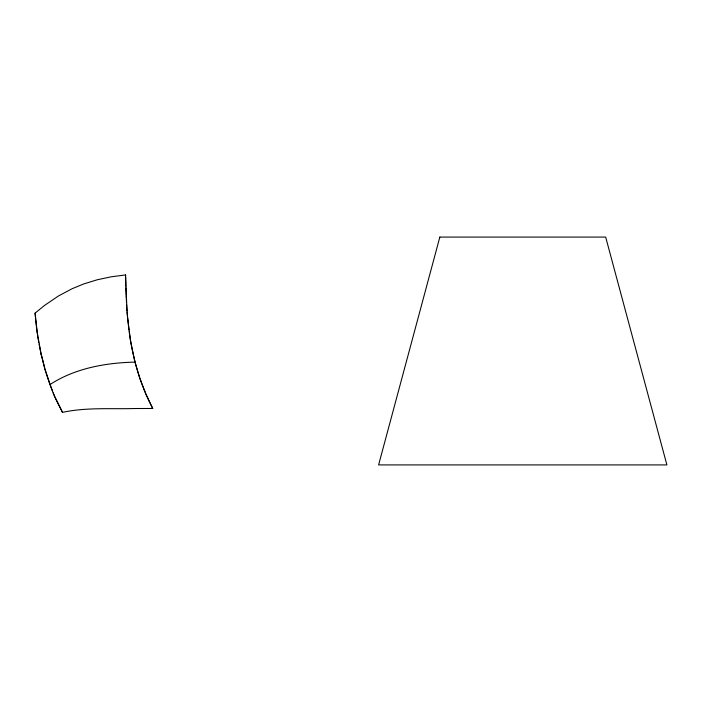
<?xml version="1.0" encoding="UTF-8"?>
<svg xmlns="http://www.w3.org/2000/svg" width="702" height="702" viewBox="0 0 702 702"><rect width="100%" height="100%" fill="white"/><g stroke="black" fill="none" stroke-linecap="round" stroke-linejoin="round"><path stroke-width="1.05" d="M35.381 316.725L35.1 313.101L44.559 305.423L58.424 295.998L72.104 288.724L83.74 283.941L97.288 279.765L111.223 276.799L125.57 274.938L126.992 310.925M129.168 331.528C132.731 358.231 140.312 384.512 152.729 408.476L134.995 408.52C110.855 409.222 86.285 407.195 62.504 412.364L54.194 395.84L50.105 384.477C75.175 368.217 105.502 362.829 134.933 362.1L139.654 377.939M62.504 412.364L55.572 398.306M152.729 408.476L145.814 393.971L139.9 378.65M54.616 396.139L55.089 397.227M54.151 395.059L53.229 392.883M52.334 390.716L50.632 386.363M49.824 384.196L50.228 385.284M50.105 384.477L45.226 369.752L41.453 355.344M49.43 383.116L46.139 373.332M45.806 372.244L44.84 368.998M44.533 367.927L41.199 354.22M134.933 362.1L130.511 340.777L127.615 318.024M41.304 355.186L39.128 344.085M41.067 354.124L37.311 333.002L35.1 313.101M38.75 342.427L37.873 337.135M37.732 336.223L36.925 330.66M36.802 329.712L36.618 328.273M128.914 329.993L127.106 312.206M36.557 327.79L36.381 326.316M36.32 325.825L35.881 321.885M35.837 321.393L35.662 319.664M35.609 319.173L35.451 317.462M127.439 316.4L126.571 304.519M126.404 301.658L126.457 302.615M126.351 300.71L126.255 298.815M126.211 297.876L126.123 296.007M126.088 295.077L126.018 293.234M125.983 292.322L125.912 290.523M125.886 289.628L125.834 287.864M125.763 285.249L125.781 286.109M125.746 284.398L125.658 280.282M125.64 279.493L125.605 277.167M125.57 274.938L125.579 275.667M439.838 237.083L378.606 464.917L666.9 464.917L605.668 237.083L439.838 237.083"/></g></svg>
